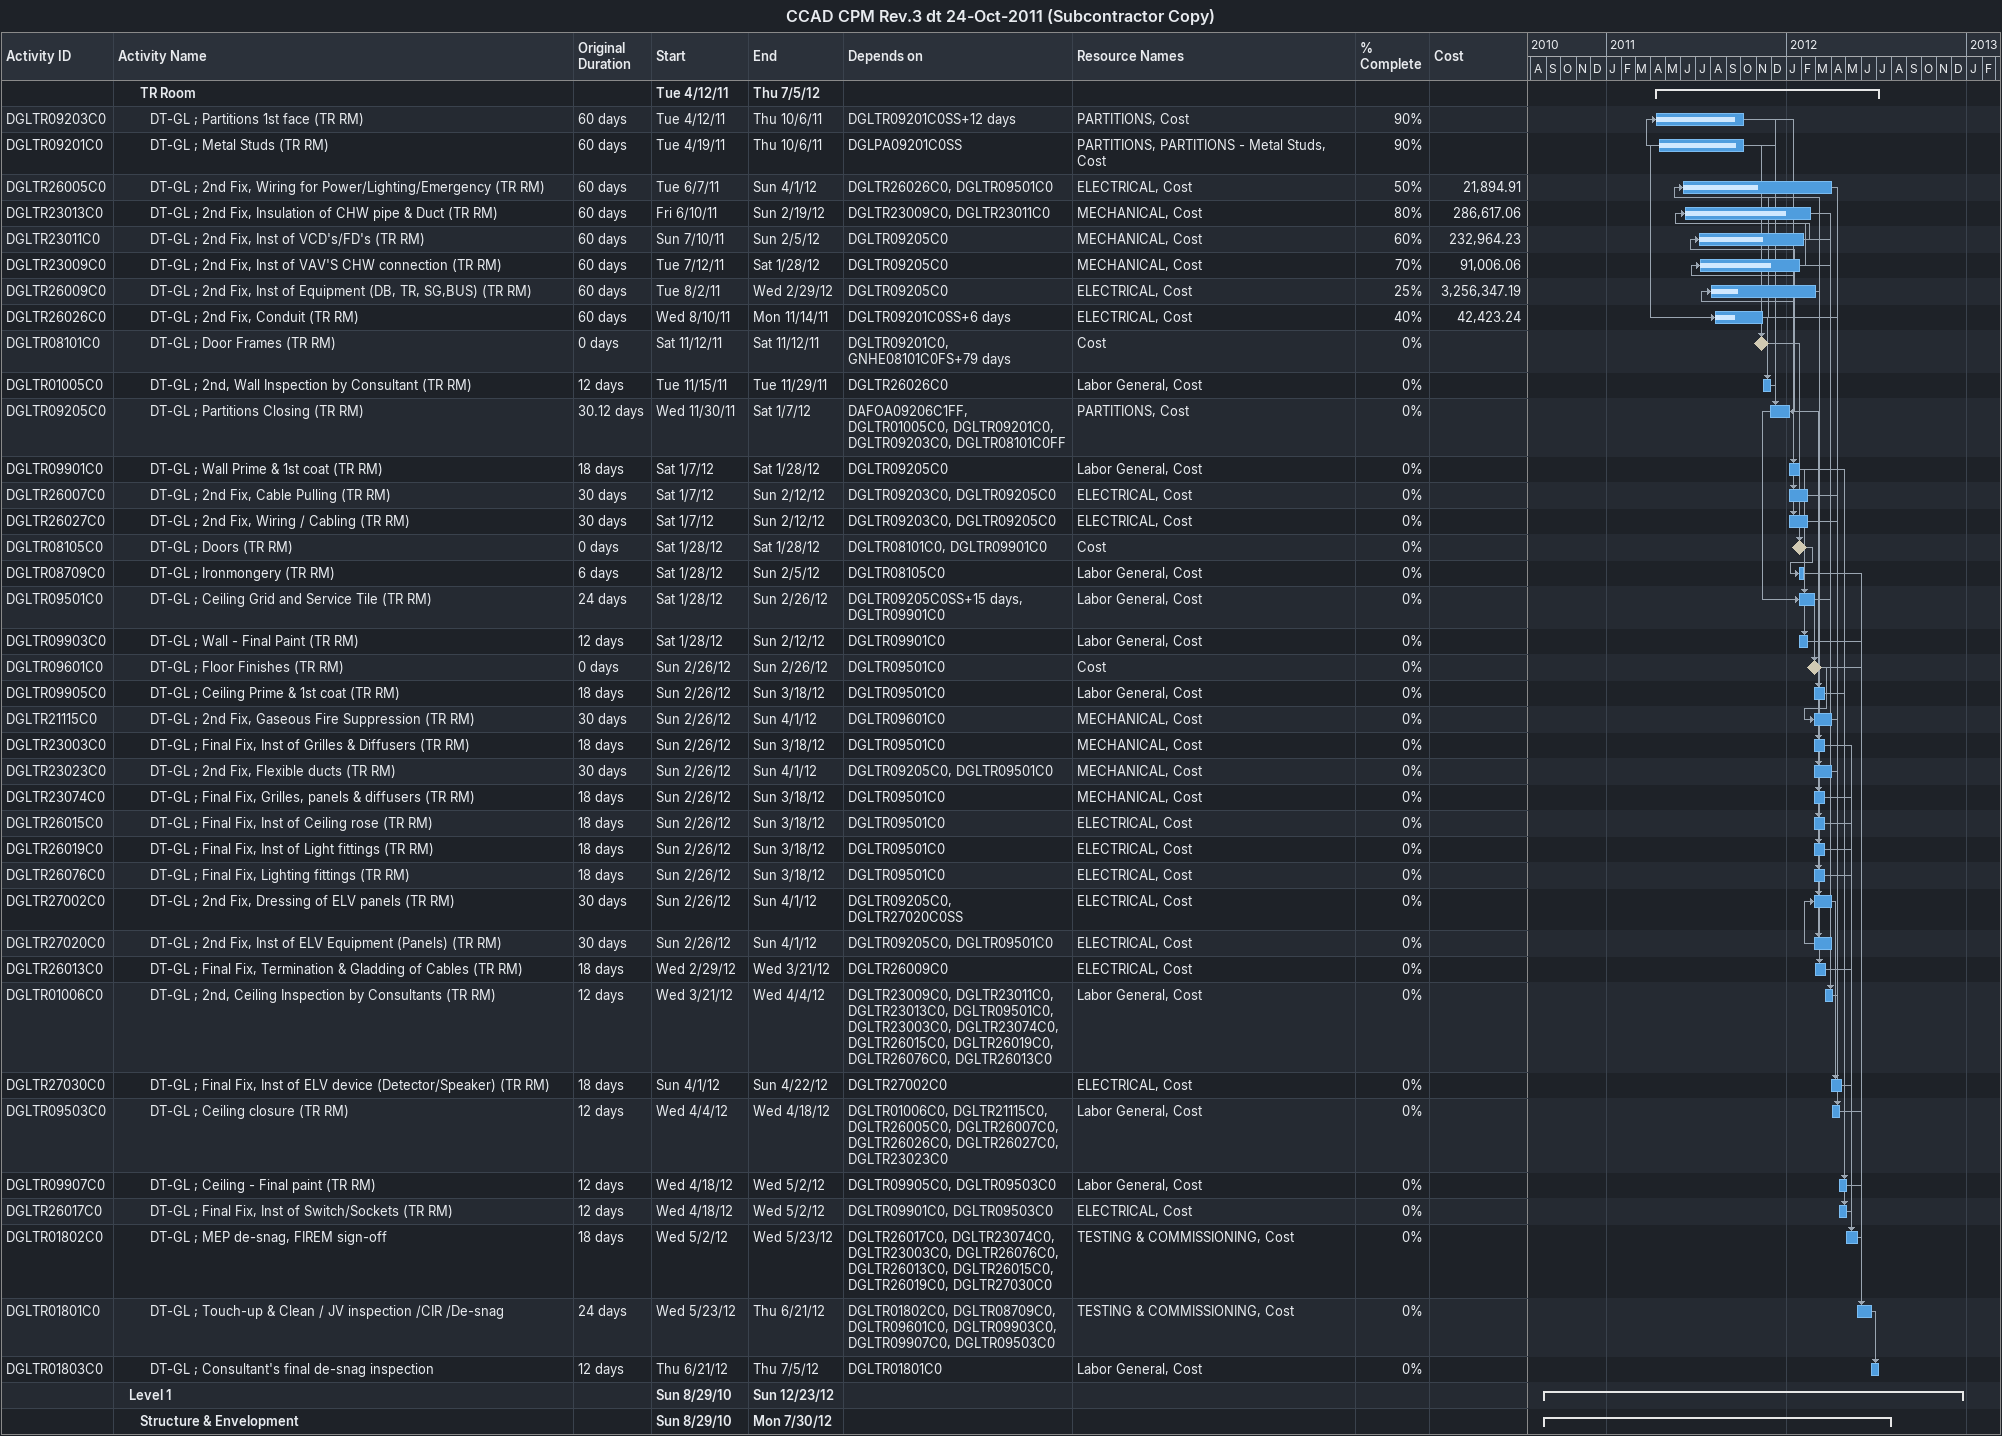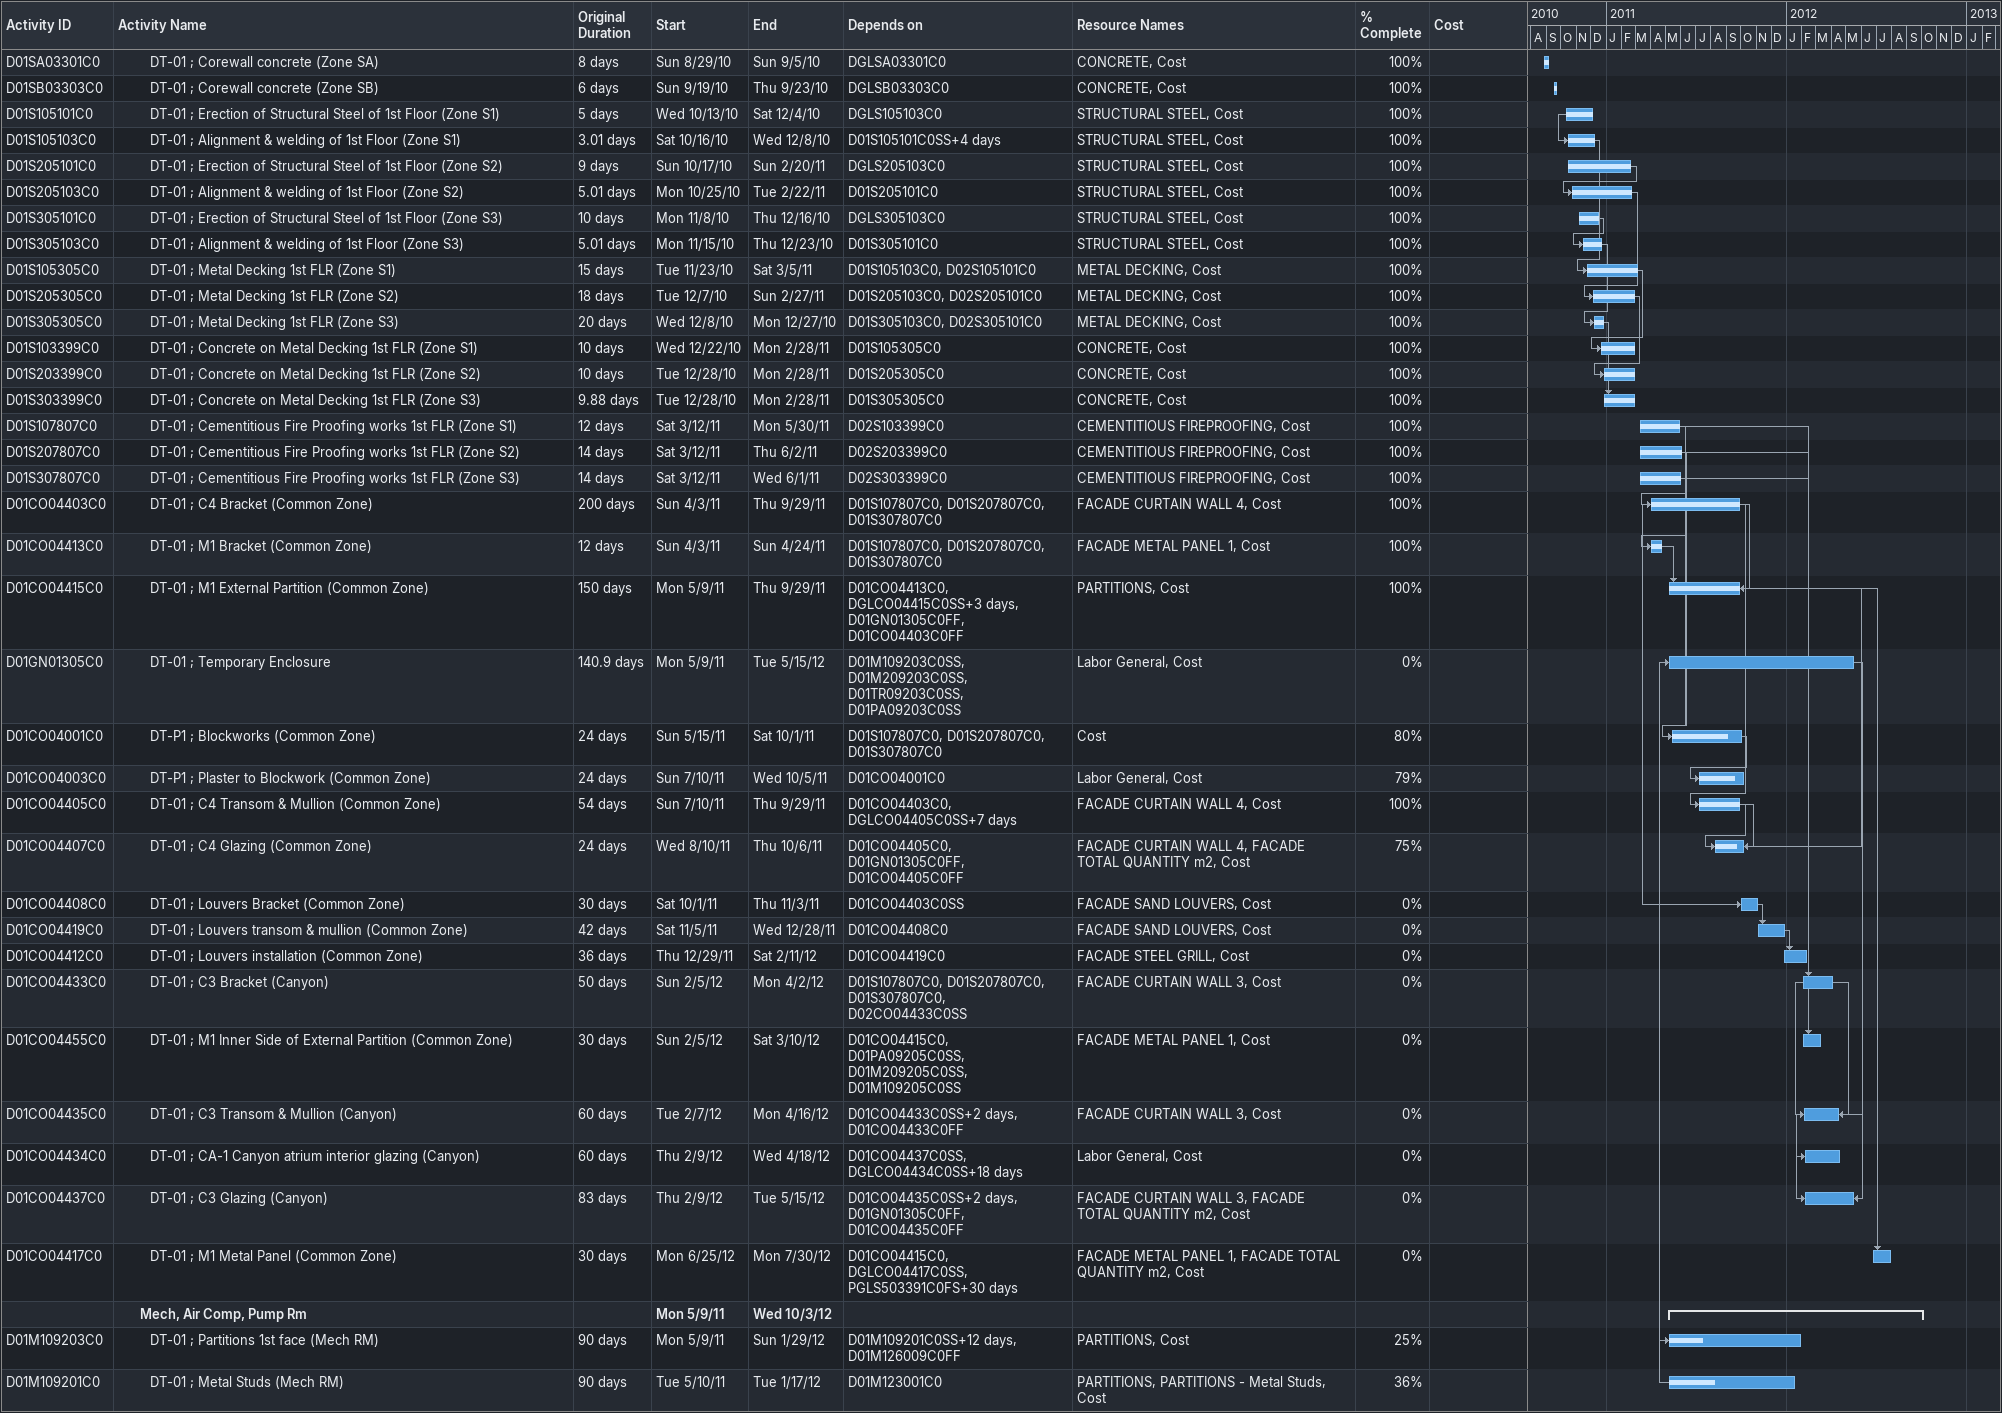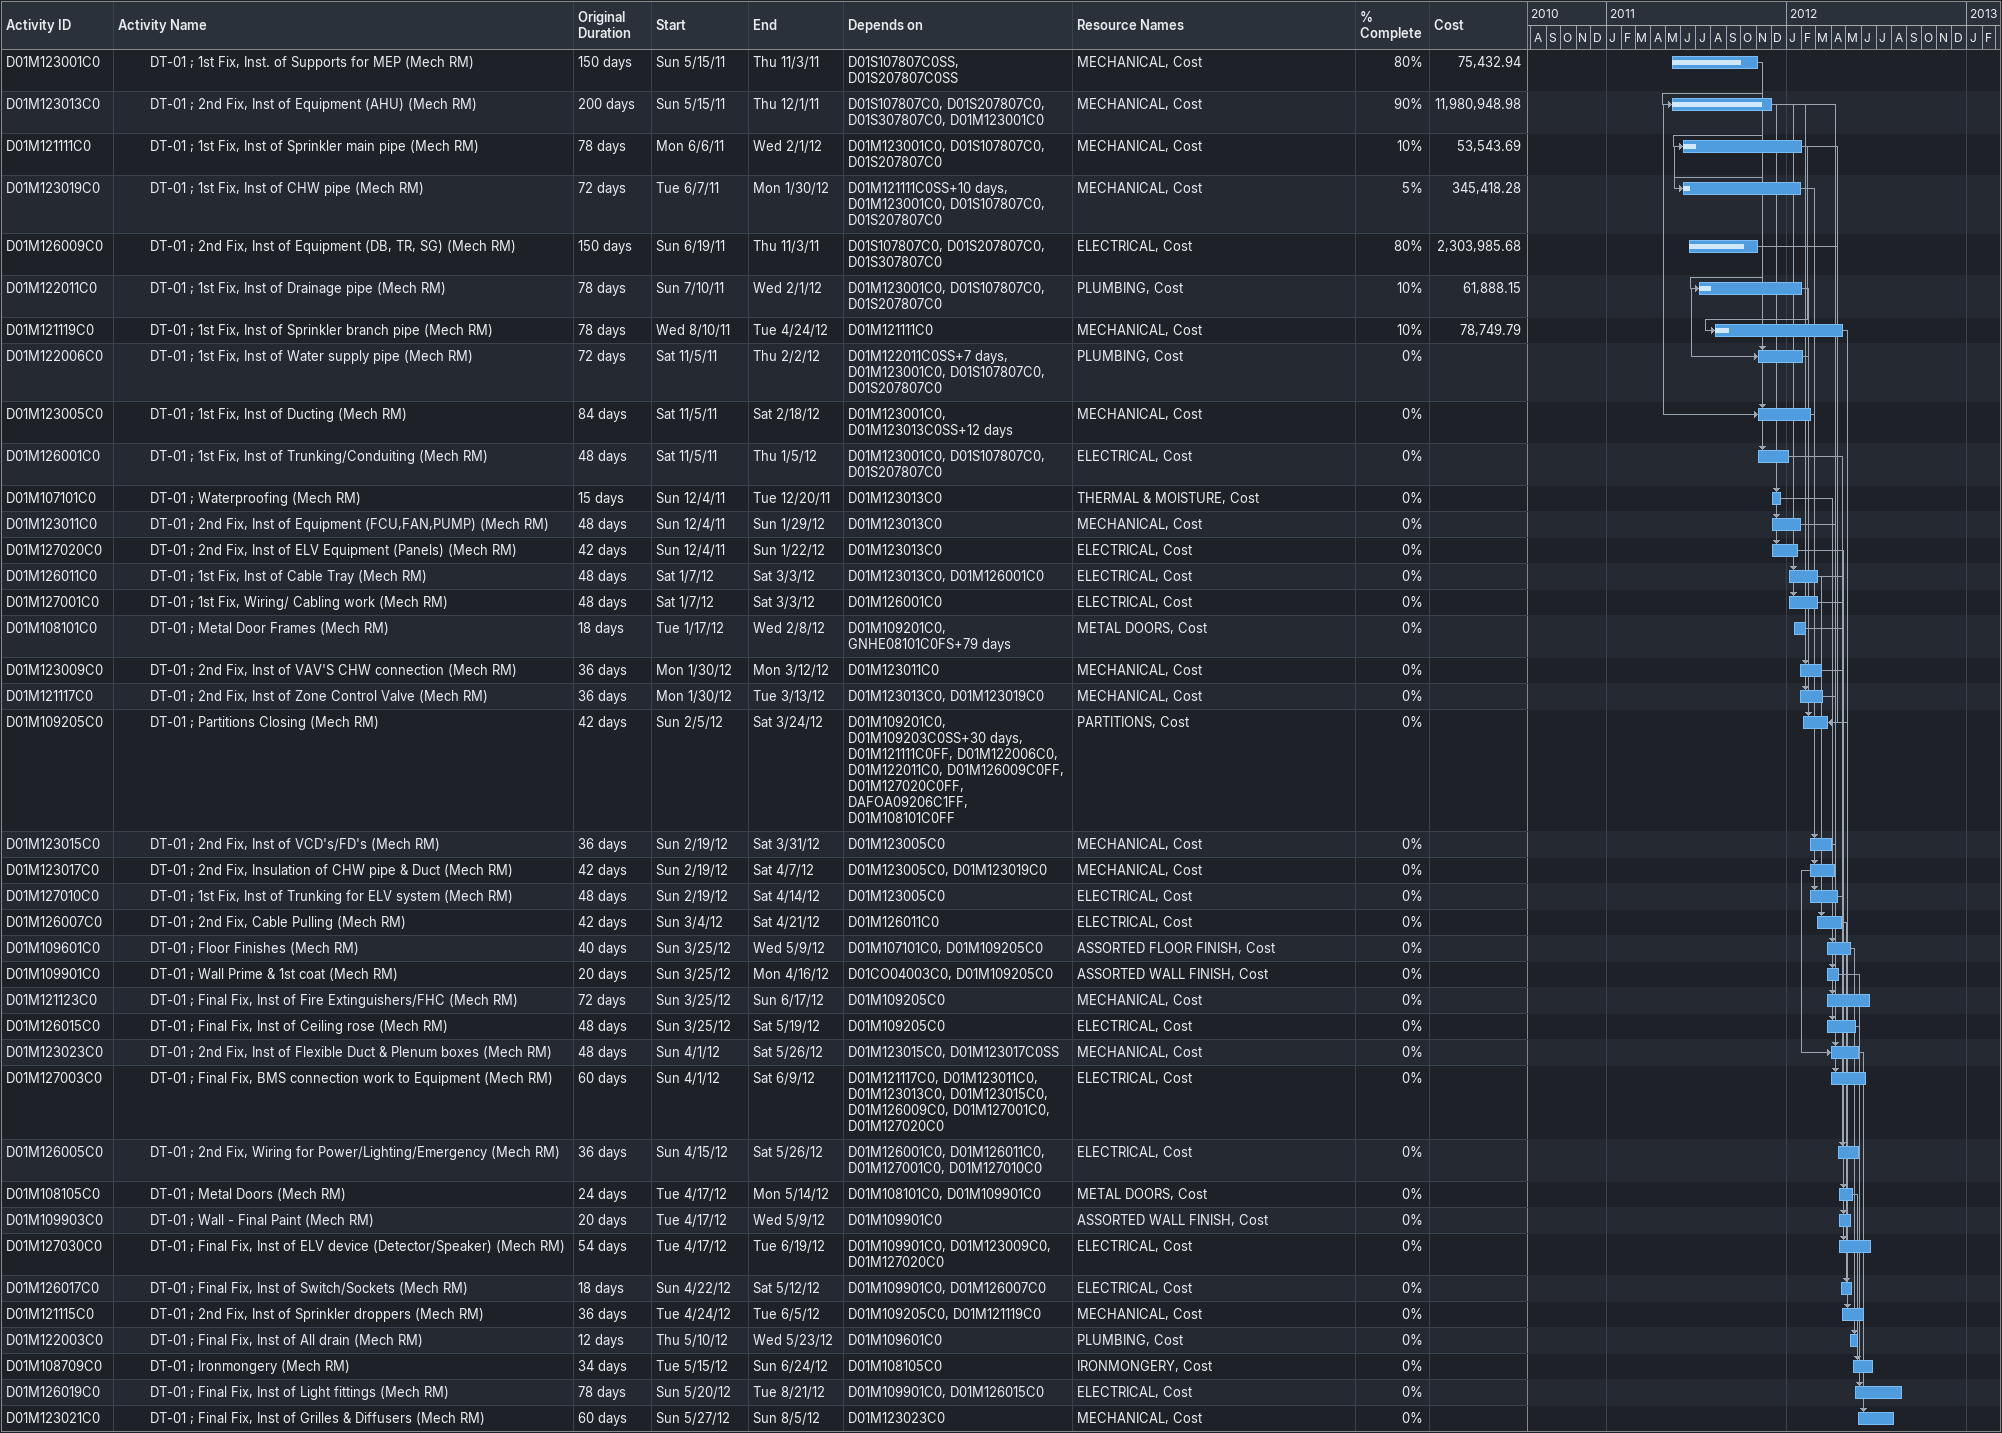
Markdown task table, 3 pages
CCAD CPM Rev.3 dt 24-Oct-2011 (Subcontractor Copy)

| ID | Level | Task | Original duration | Start | Finish | Predecessors | Resources | % complete | Cost |
|---|---|---|---|---|---|---|---|---|---|
|  | 3 | **TR Room** |  | 2011-04-12 | 2012-07-05 |  |  |  |  |
| DGLTR09203C0 | 4 | DT-GL ; Partitions 1st face (TR RM) | 60d | 2011-04-12 | 2011-10-06 | DGLTR09201C0SS+12d | PARTITIONS, Cost | 90 |  |
| DGLTR09201C0 | 4 | DT-GL ; Metal Studs (TR RM) | 60d | 2011-04-19 | 2011-10-06 | DGLPA09201C0SS | PARTITIONS, PARTITIONS - Metal Studs, Cost | 90 |  |
| DGLTR26005C0 | 4 | DT-GL ; 2nd Fix, Wiring for Power/Lighting/Emergency (TR RM) | 60d | 2011-06-07 | 2012-04-01 | DGLTR26026C0, DGLTR09501C0 | ELECTRICAL, Cost | 50 | 21894.91 |
| DGLTR23013C0 | 4 | DT-GL ; 2nd Fix, Insulation of CHW pipe & Duct (TR RM) | 60d | 2011-06-10 | 2012-02-19 | DGLTR23009C0, DGLTR23011C0 | MECHANICAL, Cost | 80 | 286617.06 |
| DGLTR23011C0 | 4 | DT-GL ; 2nd Fix, Inst of VCD's/FD's (TR RM) | 60d | 2011-07-10 | 2012-02-05 | DGLTR09205C0 | MECHANICAL, Cost | 60 | 232964.23 |
| DGLTR23009C0 | 4 | DT-GL ; 2nd Fix, Inst of VAV'S CHW connection (TR RM) | 60d | 2011-07-12 | 2012-01-28 | DGLTR09205C0 | MECHANICAL, Cost | 70 | 91006.06 |
| DGLTR26009C0 | 4 | DT-GL ; 2nd Fix, Inst of Equipment (DB, TR, SG,BUS) (TR RM) | 60d | 2011-08-02 | 2012-02-29 | DGLTR09205C0 | ELECTRICAL, Cost | 25 | 3256347.19 |
| DGLTR26026C0 | 4 | DT-GL ; 2nd Fix, Conduit (TR RM) | 60d | 2011-08-10 | 2011-11-14 | DGLTR09201C0SS+6d | ELECTRICAL, Cost | 40 | 42423.24 |
| DGLTR08101C0 | 4 | DT-GL ; Door Frames (TR RM) | 0d | 2011-11-12 | 2011-11-12 | DGLTR09201C0, GNHE08101C0FS+79d | Cost | 0 |  |
| DGLTR01005C0 | 4 | DT-GL ; 2nd, Wall Inspection by Consultant (TR RM) | 12d | 2011-11-15 | 2011-11-29 | DGLTR26026C0 | Labor General, Cost | 0 |  |
| DGLTR09205C0 | 4 | DT-GL ; Partitions Closing (TR RM) | 30.12d | 2011-11-30 | 2012-01-07 | DAFOA09206C1FF, DGLTR01005C0, DGLTR09201C0, DGLTR09203C0, DGLTR08101C0FF | PARTITIONS, Cost | 0 |  |
| DGLTR09901C0 | 4 | DT-GL ; Wall Prime & 1st coat (TR RM) | 18d | 2012-01-07 | 2012-01-28 | DGLTR09205C0 | Labor General, Cost | 0 |  |
| DGLTR26007C0 | 4 | DT-GL ; 2nd Fix, Cable Pulling (TR RM) | 30d | 2012-01-07 | 2012-02-12 | DGLTR09203C0, DGLTR09205C0 | ELECTRICAL, Cost | 0 |  |
| DGLTR26027C0 | 4 | DT-GL ; 2nd Fix, Wiring / Cabling (TR RM) | 30d | 2012-01-07 | 2012-02-12 | DGLTR09203C0, DGLTR09205C0 | ELECTRICAL, Cost | 0 |  |
| DGLTR08105C0 | 4 | DT-GL ; Doors (TR RM) | 0d | 2012-01-28 | 2012-01-28 | DGLTR08101C0, DGLTR09901C0 | Cost | 0 |  |
| DGLTR08709C0 | 4 | DT-GL ; Ironmongery (TR RM) | 6d | 2012-01-28 | 2012-02-05 | DGLTR08105C0 | Labor General, Cost | 0 |  |
| DGLTR09501C0 | 4 | DT-GL ; Ceiling Grid and Service Tile (TR RM) | 24d | 2012-01-28 | 2012-02-26 | DGLTR09205C0SS+15d, DGLTR09901C0 | Labor General, Cost | 0 |  |
| DGLTR09903C0 | 4 | DT-GL ; Wall - Final Paint (TR RM) | 12d | 2012-01-28 | 2012-02-12 | DGLTR09901C0 | Labor General, Cost | 0 |  |
| DGLTR09601C0 | 4 | DT-GL ; Floor Finishes (TR RM) | 0d | 2012-02-26 | 2012-02-26 | DGLTR09501C0 | Cost | 0 |  |
| DGLTR09905C0 | 4 | DT-GL ; Ceiling Prime & 1st coat (TR RM) | 18d | 2012-02-26 | 2012-03-18 | DGLTR09501C0 | Labor General, Cost | 0 |  |
| DGLTR21115C0 | 4 | DT-GL ; 2nd Fix, Gaseous Fire Suppression (TR RM) | 30d | 2012-02-26 | 2012-04-01 | DGLTR09601C0 | MECHANICAL, Cost | 0 |  |
| DGLTR23003C0 | 4 | DT-GL ; Final Fix, Inst of Grilles & Diffusers (TR RM) | 18d | 2012-02-26 | 2012-03-18 | DGLTR09501C0 | MECHANICAL, Cost | 0 |  |
| DGLTR23023C0 | 4 | DT-GL ; 2nd Fix, Flexible ducts (TR RM) | 30d | 2012-02-26 | 2012-04-01 | DGLTR09205C0, DGLTR09501C0 | MECHANICAL, Cost | 0 |  |
| DGLTR23074C0 | 4 | DT-GL ; Final Fix, Grilles, panels & diffusers (TR RM) | 18d | 2012-02-26 | 2012-03-18 | DGLTR09501C0 | MECHANICAL, Cost | 0 |  |
| DGLTR26015C0 | 4 | DT-GL ; Final Fix, Inst of Ceiling rose (TR RM) | 18d | 2012-02-26 | 2012-03-18 | DGLTR09501C0 | ELECTRICAL, Cost | 0 |  |
| DGLTR26019C0 | 4 | DT-GL ; Final Fix, Inst of Light fittings (TR RM) | 18d | 2012-02-26 | 2012-03-18 | DGLTR09501C0 | ELECTRICAL, Cost | 0 |  |
| DGLTR26076C0 | 4 | DT-GL ; Final Fix, Lighting fittings (TR RM) | 18d | 2012-02-26 | 2012-03-18 | DGLTR09501C0 | ELECTRICAL, Cost | 0 |  |
| DGLTR27002C0 | 4 | DT-GL ; 2nd Fix, Dressing of ELV panels (TR RM) | 30d | 2012-02-26 | 2012-04-01 | DGLTR09205C0, DGLTR27020C0SS | ELECTRICAL, Cost | 0 |  |
| DGLTR27020C0 | 4 | DT-GL ; 2nd Fix, Inst of ELV Equipment (Panels) (TR RM) | 30d | 2012-02-26 | 2012-04-01 | DGLTR09205C0, DGLTR09501C0 | ELECTRICAL, Cost | 0 |  |
| DGLTR26013C0 | 4 | DT-GL ; Final Fix, Termination & Gladding of Cables (TR RM) | 18d | 2012-02-29 | 2012-03-21 | DGLTR26009C0 | ELECTRICAL, Cost | 0 |  |
| DGLTR01006C0 | 4 | DT-GL ; 2nd, Ceiling Inspection by Consultants (TR RM) | 12d | 2012-03-21 | 2012-04-04 | DGLTR23009C0, DGLTR23011C0, DGLTR23013C0, DGLTR09501C0, DGLTR23003C0, DGLTR23074C0, DGLTR26015C0, DGLTR26019C0, DGLTR26076C0, DGLTR26013C0 | Labor General, Cost | 0 |  |
| DGLTR27030C0 | 4 | DT-GL ; Final Fix, Inst of ELV device (Detector/Speaker) (TR RM) | 18d | 2012-04-01 | 2012-04-22 | DGLTR27002C0 | ELECTRICAL, Cost | 0 |  |
| DGLTR09503C0 | 4 | DT-GL ; Ceiling closure (TR RM) | 12d | 2012-04-04 | 2012-04-18 | DGLTR01006C0, DGLTR21115C0, DGLTR26005C0, DGLTR26007C0, DGLTR26026C0, DGLTR26027C0, DGLTR23023C0 | Labor General, Cost | 0 |  |
| DGLTR09907C0 | 4 | DT-GL ; Ceiling - Final paint (TR RM) | 12d | 2012-04-18 | 2012-05-02 | DGLTR09905C0, DGLTR09503C0 | Labor General, Cost | 0 |  |
| DGLTR26017C0 | 4 | DT-GL ; Final Fix, Inst of Switch/Sockets (TR RM) | 12d | 2012-04-18 | 2012-05-02 | DGLTR09901C0, DGLTR09503C0 | ELECTRICAL, Cost | 0 |  |
| DGLTR01802C0 | 4 | DT-GL ; MEP de-snag, FIREM sign-off | 18d | 2012-05-02 | 2012-05-23 | DGLTR26017C0, DGLTR23074C0, DGLTR23003C0, DGLTR26076C0, DGLTR26013C0, DGLTR26015C0, DGLTR26019C0, DGLTR27030C0 | TESTING & COMMISSIONING, Cost | 0 |  |
| DGLTR01801C0 | 4 | DT-GL ; Touch-up & Clean / JV inspection /CIR /De-snag | 24d | 2012-05-23 | 2012-06-21 | DGLTR01802C0, DGLTR08709C0, DGLTR09601C0, DGLTR09903C0, DGLTR09907C0, DGLTR09503C0 | TESTING & COMMISSIONING, Cost | 0 |  |
| DGLTR01803C0 | 4 | DT-GL ; Consultant's final de-snag inspection | 12d | 2012-06-21 | 2012-07-05 | DGLTR01801C0 | Labor General, Cost | 0 |  |
|  | 2 | **Level 1** |  | 2010-08-29 | 2012-12-23 |  |  |  |  |
|  | 3 | **Structure & Envelopment** |  | 2010-08-29 | 2012-07-30 |  |  |  |  |
| D01SA03301C0 | 4 | DT-01 ; Corewall concrete (Zone SA) | 8d | 2010-08-29 | 2010-09-05 | DGLSA03301C0 | CONCRETE, Cost | 100 |  |
| D01SB03303C0 | 4 | DT-01 ; Corewall concrete (Zone SB) | 6d | 2010-09-19 | 2010-09-23 | DGLSB03303C0 | CONCRETE, Cost | 100 |  |
| D01S105101C0 | 4 | DT-01 ; Erection of Structural Steel of 1st Floor (Zone S1) | 5d | 2010-10-13 | 2010-12-04 | DGLS105103C0 | STRUCTURAL STEEL, Cost | 100 |  |
| D01S105103C0 | 4 | DT-01 ; Alignment & welding of 1st Floor (Zone S1) | 3.01d | 2010-10-16 | 2010-12-08 | D01S105101C0SS+4d | STRUCTURAL STEEL, Cost | 100 |  |
| D01S205101C0 | 4 | DT-01 ; Erection of Structural Steel of 1st Floor (Zone S2) | 9d | 2010-10-17 | 2011-02-20 | DGLS205103C0 | STRUCTURAL STEEL, Cost | 100 |  |
| D01S205103C0 | 4 | DT-01 ; Alignment & welding of 1st Floor (Zone S2) | 5.01d | 2010-10-25 | 2011-02-22 | D01S205101C0 | STRUCTURAL STEEL, Cost | 100 |  |
| D01S305101C0 | 4 | DT-01 ; Erection of Structural Steel of 1st Floor (Zone S3) | 10d | 2010-11-08 | 2010-12-16 | DGLS305103C0 | STRUCTURAL STEEL, Cost | 100 |  |
| D01S305103C0 | 4 | DT-01 ; Alignment & welding of 1st Floor (Zone S3) | 5.01d | 2010-11-15 | 2010-12-23 | D01S305101C0 | STRUCTURAL STEEL, Cost | 100 |  |
| D01S105305C0 | 4 | DT-01 ; Metal Decking 1st FLR (Zone S1) | 15d | 2010-11-23 | 2011-03-05 | D01S105103C0, D02S105101C0 | METAL DECKING, Cost | 100 |  |
| D01S205305C0 | 4 | DT-01 ; Metal Decking 1st FLR (Zone S2) | 18d | 2010-12-07 | 2011-02-27 | D01S205103C0, D02S205101C0 | METAL DECKING, Cost | 100 |  |
| D01S305305C0 | 4 | DT-01 ; Metal Decking 1st FLR (Zone S3) | 20d | 2010-12-08 | 2010-12-27 | D01S305103C0, D02S305101C0 | METAL DECKING, Cost | 100 |  |
| D01S103399C0 | 4 | DT-01 ; Concrete on Metal Decking 1st FLR (Zone S1) | 10d | 2010-12-22 | 2011-02-28 | D01S105305C0 | CONCRETE, Cost | 100 |  |
| D01S203399C0 | 4 | DT-01 ; Concrete on Metal Decking 1st FLR (Zone S2) | 10d | 2010-12-28 | 2011-02-28 | D01S205305C0 | CONCRETE, Cost | 100 |  |
| D01S303399C0 | 4 | DT-01 ; Concrete on Metal Decking 1st FLR (Zone S3) | 9.88d | 2010-12-28 | 2011-02-28 | D01S305305C0 | CONCRETE, Cost | 100 |  |
| D01S107807C0 | 4 | DT-01 ; Cementitious Fire Proofing works 1st FLR (Zone S1) | 12d | 2011-03-12 | 2011-05-30 | D02S103399C0 | CEMENTITIOUS FIREPROOFING, Cost | 100 |  |
| D01S207807C0 | 4 | DT-01 ; Cementitious Fire Proofing works 1st FLR (Zone S2) | 14d | 2011-03-12 | 2011-06-02 | D02S203399C0 | CEMENTITIOUS FIREPROOFING, Cost | 100 |  |
| D01S307807C0 | 4 | DT-01 ; Cementitious Fire Proofing works 1st FLR (Zone S3) | 14d | 2011-03-12 | 2011-06-01 | D02S303399C0 | CEMENTITIOUS FIREPROOFING, Cost | 100 |  |
| D01CO04403C0 | 4 | DT-01 ; C4 Bracket (Common Zone) | 200d | 2011-04-03 | 2011-09-29 | D01S107807C0, D01S207807C0, D01S307807C0 | FACADE CURTAIN WALL 4, Cost | 100 |  |
| D01CO04413C0 | 4 | DT-01 ; M1 Bracket (Common Zone) | 12d | 2011-04-03 | 2011-04-24 | D01S107807C0, D01S207807C0, D01S307807C0 | FACADE METAL PANEL 1, Cost | 100 |  |
| D01CO04415C0 | 4 | DT-01 ; M1 External Partition (Common Zone) | 150d | 2011-05-09 | 2011-09-29 | D01CO04413C0, DGLCO04415C0SS+3d, D01GN01305C0FF, D01CO04403C0FF | PARTITIONS, Cost | 100 |  |
| D01GN01305C0 | 4 | DT-01 ; Temporary Enclosure | 140.9d | 2011-05-09 | 2012-05-15 | D01M109203C0SS, D01M209203C0SS, D01TR09203C0SS, D01PA09203C0SS | Labor General, Cost | 0 |  |
| D01CO04001C0 | 4 | DT-P1 ; Blockworks (Common Zone) | 24d | 2011-05-15 | 2011-10-01 | D01S107807C0, D01S207807C0, D01S307807C0 | Cost | 80 |  |
| D01CO04003C0 | 4 | DT-P1 ; Plaster to Blockwork (Common Zone) | 24d | 2011-07-10 | 2011-10-05 | D01CO04001C0 | Labor General, Cost | 79 |  |
| D01CO04405C0 | 4 | DT-01 ; C4 Transom & Mullion (Common Zone) | 54d | 2011-07-10 | 2011-09-29 | D01CO04403C0, DGLCO04405C0SS+7d | FACADE CURTAIN WALL 4, Cost | 100 |  |
| D01CO04407C0 | 4 | DT-01 ; C4 Glazing (Common Zone) | 24d | 2011-08-10 | 2011-10-06 | D01CO04405C0, D01GN01305C0FF, D01CO04405C0FF | FACADE CURTAIN WALL 4, FACADE TOTAL QUANTITY m2, Cost | 75 |  |
| D01CO04408C0 | 4 | DT-01 ; Louvers Bracket (Common Zone) | 30d | 2011-10-01 | 2011-11-03 | D01CO04403C0SS | FACADE SAND LOUVERS, Cost | 0 |  |
| D01CO04419C0 | 4 | DT-01 ; Louvers transom & mullion (Common Zone) | 42d | 2011-11-05 | 2011-12-28 | D01CO04408C0 | FACADE SAND LOUVERS, Cost | 0 |  |
| D01CO04412C0 | 4 | DT-01 ; Louvers installation (Common Zone) | 36d | 2011-12-29 | 2012-02-11 | D01CO04419C0 | FACADE STEEL GRILL, Cost | 0 |  |
| D01CO04433C0 | 4 | DT-01 ; C3 Bracket (Canyon) | 50d | 2012-02-05 | 2012-04-02 | D01S107807C0, D01S207807C0, D01S307807C0, D02CO04433C0SS | FACADE CURTAIN WALL 3, Cost | 0 |  |
| D01CO04455C0 | 4 | DT-01 ; M1 Inner Side of External Partition (Common Zone) | 30d | 2012-02-05 | 2012-03-10 | D01CO04415C0, D01PA09205C0SS, D01M209205C0SS, D01M109205C0SS | FACADE METAL PANEL 1, Cost | 0 |  |
| D01CO04435C0 | 4 | DT-01 ; C3 Transom & Mullion (Canyon) | 60d | 2012-02-07 | 2012-04-16 | D01CO04433C0SS+2d, D01CO04433C0FF | FACADE CURTAIN WALL 3, Cost | 0 |  |
| D01CO04434C0 | 4 | DT-01 ; CA-1 Canyon atrium interior glazing (Canyon) | 60d | 2012-02-09 | 2012-04-18 | D01CO04437C0SS, DGLCO04434C0SS+18d | Labor General, Cost | 0 |  |
| D01CO04437C0 | 4 | DT-01 ; C3 Glazing (Canyon) | 83d | 2012-02-09 | 2012-05-15 | D01CO04435C0SS+2d, D01GN01305C0FF, D01CO04435C0FF | FACADE CURTAIN WALL 3, FACADE TOTAL QUANTITY m2, Cost | 0 |  |
| D01CO04417C0 | 4 | DT-01 ; M1 Metal Panel (Common Zone) | 30d | 2012-06-25 | 2012-07-30 | D01CO04415C0, DGLCO04417C0SS, PGLS503391C0FS+30d | FACADE METAL PANEL 1, FACADE TOTAL QUANTITY m2, Cost | 0 |  |
|  | 3 | **Mech, Air Comp, Pump Rm** |  | 2011-05-09 | 2012-10-03 |  |  |  |  |
| D01M109203C0 | 4 | DT-01 ; Partitions 1st face (Mech RM) | 90d | 2011-05-09 | 2012-01-29 | D01M109201C0SS+12d, D01M126009C0FF | PARTITIONS, Cost | 25 |  |
| D01M109201C0 | 4 | DT-01 ; Metal Studs (Mech RM) | 90d | 2011-05-10 | 2012-01-17 | D01M123001C0 | PARTITIONS, PARTITIONS - Metal Studs, Cost | 36 |  |
| D01M123001C0 | 4 | DT-01 ; 1st Fix, Inst. of Supports for MEP (Mech RM) | 150d | 2011-05-15 | 2011-11-03 | D01S107807C0SS, D01S207807C0SS | MECHANICAL, Cost | 80 | 75432.94 |
| D01M123013C0 | 4 | DT-01 ; 2nd Fix, Inst of Equipment (AHU) (Mech RM) | 200d | 2011-05-15 | 2011-12-01 | D01S107807C0, D01S207807C0, D01S307807C0, D01M123001C0 | MECHANICAL, Cost | 90 | 11980948.98 |
| D01M121111C0 | 4 | DT-01 ; 1st Fix, Inst of Sprinkler main pipe (Mech RM) | 78d | 2011-06-06 | 2012-02-01 | D01M123001C0, D01S107807C0, D01S207807C0 | MECHANICAL, Cost | 10 | 53543.69 |
| D01M123019C0 | 4 | DT-01 ; 1st Fix, Inst of CHW pipe (Mech RM) | 72d | 2011-06-07 | 2012-01-30 | D01M121111C0SS+10d, D01M123001C0, D01S107807C0, D01S207807C0 | MECHANICAL, Cost | 5 | 345418.28 |
| D01M126009C0 | 4 | DT-01 ; 2nd Fix, Inst of Equipment (DB, TR, SG) (Mech RM) | 150d | 2011-06-19 | 2011-11-03 | D01S107807C0, D01S207807C0, D01S307807C0 | ELECTRICAL, Cost | 80 | 2303985.68 |
| D01M122011C0 | 4 | DT-01 ; 1st Fix, Inst of Drainage pipe (Mech RM) | 78d | 2011-07-10 | 2012-02-01 | D01M123001C0, D01S107807C0, D01S207807C0 | PLUMBING, Cost | 10 | 61888.15 |
| D01M121119C0 | 4 | DT-01 ; 1st Fix, Inst of Sprinkler branch pipe (Mech RM) | 78d | 2011-08-10 | 2012-04-24 | D01M121111C0 | MECHANICAL, Cost | 10 | 78749.79 |
| D01M122006C0 | 4 | DT-01 ; 1st Fix, Inst of Water supply pipe (Mech RM) | 72d | 2011-11-05 | 2012-02-02 | D01M122011C0SS+7d, D01M123001C0, D01S107807C0, D01S207807C0 | PLUMBING, Cost | 0 |  |
| D01M123005C0 | 4 | DT-01 ; 1st Fix, Inst of Ducting (Mech RM) | 84d | 2011-11-05 | 2012-02-18 | D01M123001C0, D01M123013C0SS+12d | MECHANICAL, Cost | 0 |  |
| D01M126001C0 | 4 | DT-01 ; 1st Fix, Inst of Trunking/Conduiting (Mech RM) | 48d | 2011-11-05 | 2012-01-05 | D01M123001C0, D01S107807C0, D01S207807C0 | ELECTRICAL, Cost | 0 |  |
| D01M107101C0 | 4 | DT-01 ; Waterproofing (Mech RM) | 15d | 2011-12-04 | 2011-12-20 | D01M123013C0 | THERMAL & MOISTURE, Cost | 0 |  |
| D01M123011C0 | 4 | DT-01 ; 2nd Fix, Inst of Equipment (FCU,FAN,PUMP) (Mech RM) | 48d | 2011-12-04 | 2012-01-29 | D01M123013C0 | MECHANICAL, Cost | 0 |  |
| D01M127020C0 | 4 | DT-01 ; 2nd Fix, Inst of ELV Equipment (Panels) (Mech RM) | 42d | 2011-12-04 | 2012-01-22 | D01M123013C0 | ELECTRICAL, Cost | 0 |  |
| D01M126011C0 | 4 | DT-01 ; 1st Fix, Inst of Cable Tray (Mech RM) | 48d | 2012-01-07 | 2012-03-03 | D01M123013C0, D01M126001C0 | ELECTRICAL, Cost | 0 |  |
| D01M127001C0 | 4 | DT-01 ; 1st Fix, Wiring/ Cabling work (Mech RM) | 48d | 2012-01-07 | 2012-03-03 | D01M126001C0 | ELECTRICAL, Cost | 0 |  |
| D01M108101C0 | 4 | DT-01 ; Metal Door Frames (Mech RM) | 18d | 2012-01-17 | 2012-02-08 | D01M109201C0, GNHE08101C0FS+79d | METAL DOORS, Cost | 0 |  |
| D01M123009C0 | 4 | DT-01 ; 2nd Fix, Inst of VAV'S CHW connection (Mech RM) | 36d | 2012-01-30 | 2012-03-12 | D01M123011C0 | MECHANICAL, Cost | 0 |  |
| D01M121117C0 | 4 | DT-01 ; 2nd Fix, Inst of Zone Control Valve (Mech RM) | 36d | 2012-01-30 | 2012-03-13 | D01M123013C0, D01M123019C0 | MECHANICAL, Cost | 0 |  |
| D01M109205C0 | 4 | DT-01 ; Partitions Closing (Mech RM) | 42d | 2012-02-05 | 2012-03-24 | D01M109201C0, D01M109203C0SS+30d, D01M121111C0FF, D01M122006C0, D01M122011C0, D01M126009C0FF, D01M127020C0FF, DAFOA09206C1FF, D01M108101C0FF | PARTITIONS, Cost | 0 |  |
| D01M123015C0 | 4 | DT-01 ; 2nd Fix, Inst of VCD's/FD's (Mech RM) | 36d | 2012-02-19 | 2012-03-31 | D01M123005C0 | MECHANICAL, Cost | 0 |  |
| D01M123017C0 | 4 | DT-01 ; 2nd Fix, Insulation of CHW pipe & Duct (Mech RM) | 42d | 2012-02-19 | 2012-04-07 | D01M123005C0, D01M123019C0 | MECHANICAL, Cost | 0 |  |
| D01M127010C0 | 4 | DT-01 ; 1st Fix, Inst of Trunking for ELV system (Mech RM) | 48d | 2012-02-19 | 2012-04-14 | D01M123005C0 | ELECTRICAL, Cost | 0 |  |
| D01M126007C0 | 4 | DT-01 ; 2nd Fix, Cable Pulling (Mech RM) | 42d | 2012-03-04 | 2012-04-21 | D01M126011C0 | ELECTRICAL, Cost | 0 |  |
| D01M109601C0 | 4 | DT-01 ; Floor Finishes (Mech RM) | 40d | 2012-03-25 | 2012-05-09 | D01M107101C0, D01M109205C0 | ASSORTED FLOOR FINISH, Cost | 0 |  |
| D01M109901C0 | 4 | DT-01 ; Wall Prime & 1st coat (Mech RM) | 20d | 2012-03-25 | 2012-04-16 | D01CO04003C0, D01M109205C0 | ASSORTED WALL FINISH, Cost | 0 |  |
| D01M121123C0 | 4 | DT-01 ; Final Fix, Inst of Fire Extinguishers/FHC (Mech RM) | 72d | 2012-03-25 | 2012-06-17 | D01M109205C0 | MECHANICAL, Cost | 0 |  |
| D01M126015C0 | 4 | DT-01 ; Final Fix, Inst of Ceiling rose (Mech RM) | 48d | 2012-03-25 | 2012-05-19 | D01M109205C0 | ELECTRICAL, Cost | 0 |  |
| D01M123023C0 | 4 | DT-01 ; 2nd Fix, Inst of Flexible Duct & Plenum boxes (Mech RM) | 48d | 2012-04-01 | 2012-05-26 | D01M123015C0, D01M123017C0SS | MECHANICAL, Cost | 0 |  |
| D01M127003C0 | 4 | DT-01 ; Final Fix, BMS connection work to Equipment (Mech RM) | 60d | 2012-04-01 | 2012-06-09 | D01M121117C0, D01M123011C0, D01M123013C0, D01M123015C0, D01M126009C0, D01M127001C0, D01M127020C0 | ELECTRICAL, Cost | 0 |  |
| D01M126005C0 | 4 | DT-01 ; 2nd Fix, Wiring for Power/Lighting/Emergency (Mech RM) | 36d | 2012-04-15 | 2012-05-26 | D01M126001C0, D01M126011C0, D01M127001C0, D01M127010C0 | ELECTRICAL, Cost | 0 |  |
| D01M108105C0 | 4 | DT-01 ; Metal Doors (Mech RM) | 24d | 2012-04-17 | 2012-05-14 | D01M108101C0, D01M109901C0 | METAL DOORS, Cost | 0 |  |
| D01M109903C0 | 4 | DT-01 ; Wall - Final Paint (Mech RM) | 20d | 2012-04-17 | 2012-05-09 | D01M109901C0 | ASSORTED WALL FINISH, Cost | 0 |  |
| D01M127030C0 | 4 | DT-01 ; Final Fix, Inst of ELV device (Detector/Speaker) (Mech RM) | 54d | 2012-04-17 | 2012-06-19 | D01M109901C0, D01M123009C0, D01M127020C0 | ELECTRICAL, Cost | 0 |  |
| D01M126017C0 | 4 | DT-01 ; Final Fix, Inst of Switch/Sockets (Mech RM) | 18d | 2012-04-22 | 2012-05-12 | D01M109901C0, D01M126007C0 | ELECTRICAL, Cost | 0 |  |
| D01M121115C0 | 4 | DT-01 ; 2nd Fix, Inst of Sprinkler droppers (Mech RM) | 36d | 2012-04-24 | 2012-06-05 | D01M109205C0, D01M121119C0 | MECHANICAL, Cost | 0 |  |
| D01M122003C0 | 4 | DT-01 ; Final Fix, Inst of All drain (Mech RM) | 12d | 2012-05-10 | 2012-05-23 | D01M109601C0 | PLUMBING, Cost | 0 |  |
| D01M108709C0 | 4 | DT-01 ; Ironmongery (Mech RM) | 34d | 2012-05-15 | 2012-06-24 | D01M108105C0 | IRONMONGERY, Cost | 0 |  |
| D01M126019C0 | 4 | DT-01 ; Final Fix, Inst of Light fittings (Mech RM) | 78d | 2012-05-20 | 2012-08-21 | D01M109901C0, D01M126015C0 | ELECTRICAL, Cost | 0 |  |
| D01M123021C0 | 4 | DT-01 ; Final Fix, Inst of Grilles & Diffusers (Mech RM) | 60d | 2012-05-27 | 2012-08-05 | D01M123023C0 | MECHANICAL, Cost | 0 |  |
